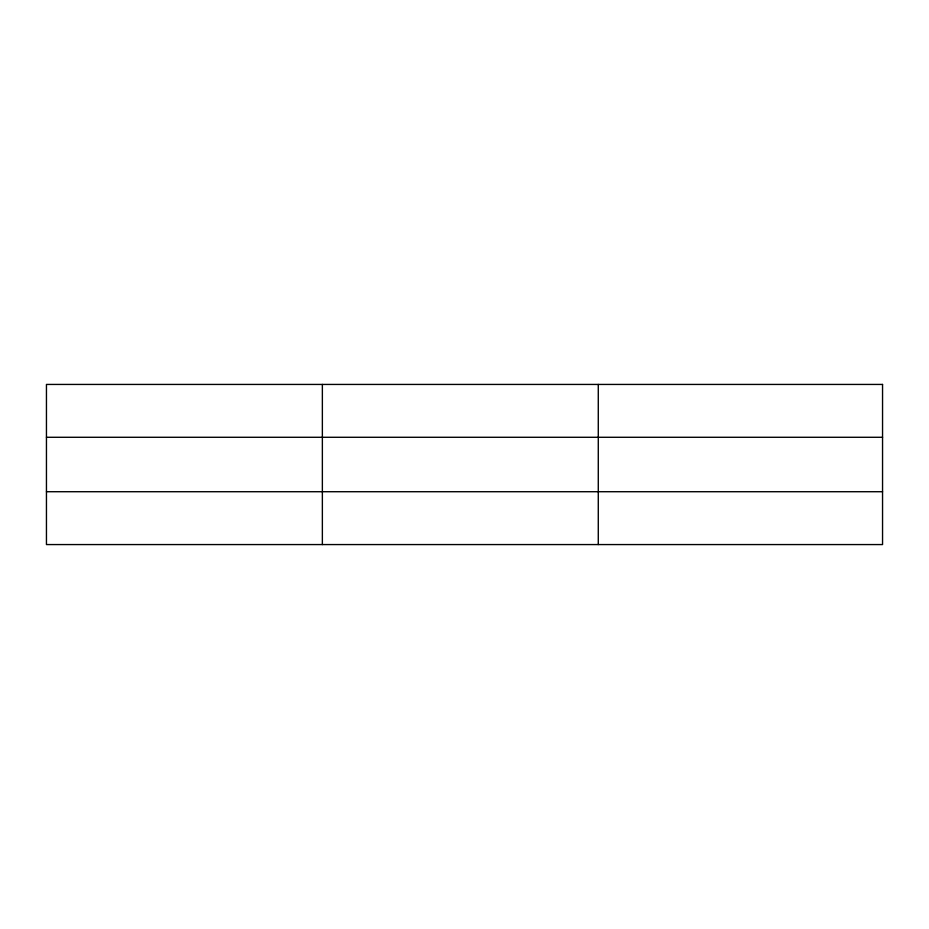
<?xml version="1.0" encoding="UTF-8"?>
<svg xmlns="http://www.w3.org/2000/svg" width="929" height="929" viewBox="0 0 929 929"><rect width="100%" height="100%" fill="white"/><g stroke="black" fill="none" stroke-linecap="round" stroke-linejoin="round"><path stroke-width="1.39" d="M322.363 544.568L322.363 384.432M598.276 544.568L598.276 384.432M46.45 437.28L882.55 437.28M46.45 491.72L882.55 491.72M882.55 384.432L882.55 544.568L46.45 544.568L46.45 384.432L882.55 384.432"/></g></svg>
